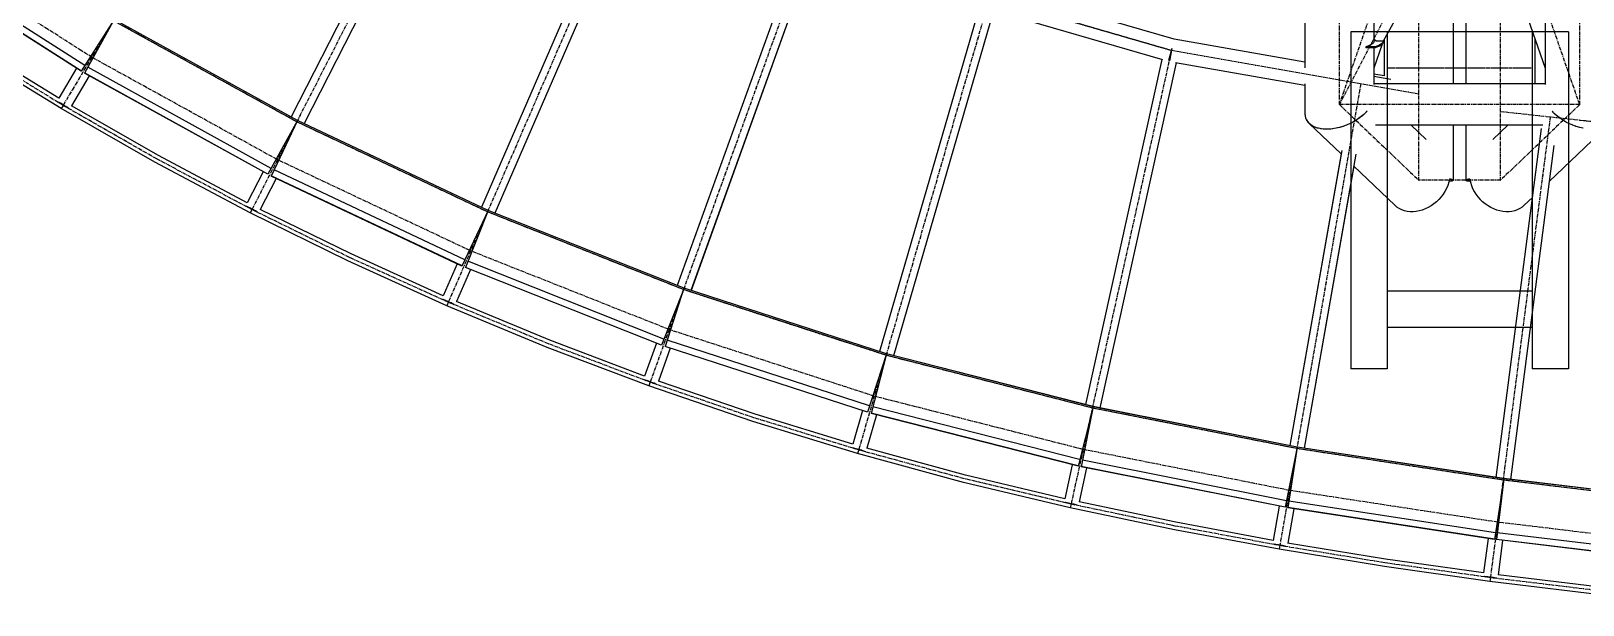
# Model space of a CAD drawing. Header units: millimetres. Extents: x 5143 to 30813, y 232 to 21408.
# Drawn here: x 8954 to 12377, y 506 to 1772 of the extents above; entities that cross this region are included whole.
import ezdxf

# ---------------------------------------------------------------- set-up
doc = ezdxf.new("R2010")
doc.units = ezdxf.units.MM
doc.header["$LTSCALE"] = 0.25
for name, pattern in [('CENTER', [50.8, 31.75, -6.35, 6.35, -6.35]), ('HIDDEN', [9.525, 6.35, -3.175]), ('XKITLINE00', [0])]:
    doc.linetypes.add(name, pattern=pattern)

msp = doc.modelspace()

# ---------------------------------------------------------------- linework, layer by layer
at = {"color": 8, "linetype": 'CENTER'}
for p, q in [((12015, 1442.7), (12015, 3096.7)), ((12195, 1442.7), (12195, 3096.7)), ((11840, 1609.6), (12370, 2620.3)), ((9554.3, 2500.5), (9024.6, 1607.9)), ((9554.3, 2500.5), (9087.7, 1714.1)), ((11840, 1609.6), (11840, 2357.8)), ((12370, 1609.6), (12370, 2357.8)), ((9907.7, 2290.9), (9441.1, 1378.2)), ((9907.7, 2290.9), (9497.3, 1488.2)), ((10287.3, 2126.2), (9874.3, 1173.8)), ((10287.3, 2126.2), (9923.4, 1287.1)), ((11840, 1609.6), (12015, 2114.9)), ((12370, 1609.6), (12195, 2114.9)), ((9087.7, 1714.1), (8693, 1965.4)), ((10666.9, 1961.6), (10319.5, 997.3)), ((10666.9, 1961.6), (10361.4, 1113.5)), ((10666.9, 1961.6), (11469.5, 1729.3)), ((10666.9, 1961.6), (11469.5, 1729.3)), ((11068.2, 1845.4), (10779.5, 848)), ((11068.2, 1845.4), (10813.8, 966.6)), ((11068.2, 1845.4), (11469.5, 1729.3)), ((9540, 1571.6), (9135.5, 1794.7)), ((9024.6, 1607.9), (8822, 1732.5)), ((9497.3, 1488.2), (9087.7, 1714.1)), ((11469.5, 1729.3), (11248, 728.5)), ((11469.5, 1729.3), (11274.7, 849.1)), ((11469.5, 1729.3), (12015, 1633.6)), ((11469.5, 1729.3), (12015, 1633.6)), ((11469.5, 1729.3), (11840, 1664.3)), ((11887.2, 1656), (11708.5, 637.1)), ((11887.2, 1656), (11729.8, 758.8)), ((11840, 1609.6), (12015, 1442.7)), ((12370, 1609.6), (11840, 1609.6)), ((12370, 1609.6), (12195, 1442.7)), ((9231.1, 1489.8), (9024.6, 1607.9)), ((12305, 1582.7), (12173, 566.3)), ((12305, 1582.7), (12188.9, 688.7)), ((12195, 1594.7), (13125, 1493.3)), ((12370, 1575.6), (13125, 1493.3)), ((12370, 1575.6), (12715, 1538)), ((9960.7, 1373.1), (9540, 1571.6)), ((9441.1, 1378.2), (9231.1, 1489.8)), ((9923.4, 1287.1), (9497.3, 1488.2)), ((12195, 1442.7), (12015, 1442.7)), ((9656.1, 1272.6), (9441.1, 1378.2)), ((10393.1, 1201.6), (9960.7, 1373.1)), ((9874.3, 1173.8), (9656.1, 1272.6)), ((10361.4, 1113.5), (9923.4, 1287.1)), ((10839.9, 1056.7), (10393.1, 1201.6)), ((10095.5, 1082), (9874.3, 1173.8)), ((10813.8, 966.6), (10361.4, 1113.5)), ((10319.5, 997.3), (10095.5, 1082)), ((11296, 940.3), (10839.9, 1056.7)), ((10548.3, 919), (10319.5, 997.3)), ((11274.7, 849.1), (10813.8, 966.6)), ((11746, 851), (11296, 940.3)), ((10779.5, 848), (10548.3, 919)), ((11012.8, 784.5), (10779.5, 848)), ((11729.8, 758.8), (11274.7, 849.1)), ((12202.3, 781.4), (11746, 851)), ((11248, 728.5), (11012.8, 784.5)), ((12188.9, 688.7), (11729.8, 758.8)), ((12626.8, 730.4), (12202.3, 781.4)), ((11477.7, 680.3), (11248, 728.5)), ((12616.7, 637.3), (12188.9, 688.7)), ((11708.5, 637.1), (11477.7, 680.3)), ((11940.3, 599.1), (11708.5, 637.1)), ((12173, 566.3), (11940.3, 599.1)), ((12603.3, 514.5), (12173, 566.3))]:
    msp.add_line(p, q, dxfattribs=at)
at = {"color": 8, "linetype": 'XKITLINE00'}
for p, q in [((11763.8, 2357.8), (11763.8, 1690.9)), ((12293.8, 2357.8), (12293.8, 1653.7)), ((9882.2, 2276.4), (9527.4, 1582.4)), ((9882.2, 2276.4), (9527.4, 1582.4)), ((9910.9, 2261.8), (9556.1, 1567.7)), ((9910.9, 2261.8), (9556.1, 1567.7)), ((10262.4, 2109.3), (9947.4, 1383.1)), ((10292, 2096.5), (9977.1, 1370.2)), ((12118.8, 2092.1), (12118.8, 1655.2)), ((12091.2, 2039.4), (12091.2, 1655.2)), ((12193, 1981.1), (12293.8, 1690.1)), ((9064.5, 1683.3), (8674.9, 1931.4)), ((9064.8, 1683.7), (8675.1, 1931.8)), ((9072.5, 1695.8), (8682.8, 1943.9)), ((10643.5, 1944.1), (10379.3, 1210.7)), ((10643.5, 1944.1), (10379.3, 1210.8)), ((10673.8, 1933.2), (10409.6, 1199.8)), ((10673.9, 1933.2), (10409.7, 1199.8)), ((11475.2, 1754.1), (11104.5, 1861.4)), ((11045.7, 1825.5), (10825.5, 1064.9)), ((11076.7, 1816.5), (10856.5, 1055.9)), ((11450.2, 1708.4), (11074.8, 1817.1)), ((11916.2, 1838.5), (11916.2, 1748.8)), ((11916.2, 1838.5), (11916.2, 1754.1)), ((9137.2, 1797.4), (9064.5, 1683.3)), ((9137, 1797.5), (9071.7, 1679)), ((9540, 1571.6), (9135.5, 1794.7)), ((9541.5, 1574.6), (9137.2, 1797.6)), ((9541.3, 1574.5), (9137.2, 1797.4)), ((11967.8, 1806), (11936.2, 1749.4)), ((11763.8, 1703.4), (11475.2, 1754.1)), ((11915.9, 1747.5), (11914.9, 1745.8)), ((11916.3, 1749.1), (11915.9, 1747.5)), ((11916.2, 1754.5), (11916.2, 1754.1)), ((11921.2, 1749.3), (11916.2, 1754.1)), ((11916.2, 1750.2), (11916.3, 1749.1)), ((11936.2, 1749.4), (11921.2, 1749.3)), ((11935.8, 1747.6), (11934.9, 1745.9)), ((11936.3, 1749.2), (11935.8, 1747.6)), ((11936.3, 1746.8), (11935.8, 1745.1)), ((11937.6, 1751.8), (11936.3, 1748.1)), ((11936.3, 1749.4), (11936.3, 1749.2)), ((11936.3, 1749.2), (11936.3, 1746.8)), ((11938.8, 1754), (11938.8, 1672.7)), ((12271.2, 1755.4), (12271.2, 1655.2)), ((9020.4, 1600.7), (8817.5, 1725.4)), ((9015.2, 1623.5), (8826.5, 1739.5)), ((11470.6, 1733.1), (11463, 1706.7)), ((11470.2, 1733.2), (11465.4, 1706.2)), ((11468.7, 1724.7), (11468.2, 1724.8)), ((11468.7, 1724.5), (11468.2, 1724.6)), ((11902.4, 1738.3), (11898.5, 1737)), ((11918.5, 1737.1), (11898.5, 1737)), ((11898.5, 1737), (11898.5, 1734.6)), ((11918.5, 1734.7), (11898.5, 1734.6)), ((11905.9, 1739.7), (11902.4, 1738.3)), ((11908.9, 1741.1), (11905.9, 1739.7)), ((11911.4, 1742.7), (11908.9, 1741.1)), ((11913.4, 1744.2), (11911.4, 1742.7)), ((11914.9, 1745.8), (11913.4, 1744.2)), ((11934.6, 1743.2), (11916.2, 1690.1)), ((11916.2, 1734.6), (11916.2, 1653.7)), ((11922.4, 1738.4), (11918.5, 1737.1)), ((11918.5, 1737.1), (11918.5, 1734.7)), ((11922.4, 1736), (11918.5, 1734.7)), ((11925.9, 1739.8), (11922.4, 1738.4)), ((11922.4, 1738.4), (11922.4, 1736)), ((11925.9, 1737.4), (11922.4, 1736)), ((11928.9, 1741.2), (11925.9, 1739.8)), ((11928.9, 1738.8), (11925.9, 1737.4)), ((11931.4, 1742.8), (11928.9, 1741.2)), ((11931.4, 1740.3), (11928.9, 1738.8)), ((11933.4, 1744.3), (11931.4, 1742.8)), ((11933.4, 1741.9), (11931.4, 1740.3)), ((11934.9, 1745.9), (11933.4, 1744.3)), ((11934.9, 1743.5), (11933.4, 1741.9)), ((11935.8, 1745.1), (11934.9, 1743.5)), ((9054.4, 1689.7), (9015.2, 1623.6)), ((9476.2, 1455.9), (9071.7, 1679)), ((9476.4, 1456.3), (9071.9, 1679.4)), ((9483.3, 1468.9), (9078.9, 1692)), ((11448.5, 1708.9), (11280, 947.9)), ((11448.5, 1708.9), (11280.1, 947.9)), ((11479.9, 1701.7), (11311.5, 940.7)), ((11479.9, 1701.7), (11311.5, 940.7)), ((11763.8, 1651.9), (11478.1, 1702)), ((9082.2, 1673.2), (9043, 1607.1)), ((11763.8, 1655.1), (11763.8, 1589.8)), ((11939, 1672.7), (11916.2, 1676.7)), ((11953.4, 1665), (11916.2, 1671.5)), ((12293.8, 1655.2), (11916.2, 1655.2)), ((9013.4, 1615.2), (9013.1, 1615.4)), ((9015.2, 1614.3), (9013.4, 1615.2)), ((9013.8, 1615), (9013.6, 1615)), ((9015.5, 1614.1), (9013.8, 1615)), ((9017.4, 1613.2), (9015.2, 1614.3)), ((9017.6, 1613), (9015.5, 1614.1)), ((9019.8, 1611.8), (9017.4, 1613.2)), ((9020, 1611.7), (9017.6, 1613)), ((9022.4, 1610.3), (9019.8, 1611.8)), ((9022.5, 1610.3), (9020, 1611.7)), ((9025.2, 1608.8), (9022.4, 1610.3)), ((9025.1, 1608.7), (9022.5, 1610.3)), ((9025.1, 1608.7), (9020.4, 1600.7)), ((9025.1, 1608.7), (9020.4, 1600.7)), ((9227, 1482.4), (9020.4, 1600.7)), ((9027.7, 1607.2), (9025.1, 1608.7)), ((9027.9, 1607.1), (9025.2, 1608.8)), ((9030.2, 1605.6), (9027.7, 1607.2)), ((9030.4, 1605.5), (9027.9, 1607.1)), ((9032.5, 1604.2), (9030.2, 1605.6)), ((9032.8, 1604), (9030.4, 1605.5)), ((9034.5, 1602.9), (9032.5, 1604.2)), ((9034.8, 1602.7), (9032.8, 1604)), ((9036.1, 1601.7), (9034.5, 1602.9)), ((9036.5, 1601.5), (9034.8, 1602.7)), ((9036.2, 1601.6), (9036.1, 1601.7)), ((9036.7, 1601.3), (9036.5, 1601.5)), ((9235.1, 1497.1), (9042.9, 1607.1)), ((11763.8, 1589.8), (11764.2, 1585)), ((11763.8, 1589.6), (11763.8, 1589.4)), ((11763.8, 1589.4), (11764, 1587.4)), ((11764.2, 1585), (11765.3, 1580.3)), ((11764.2, 1584.7), (11764.2, 1584.5)), ((11764.2, 1584.5), (11764.7, 1582.7)), ((11765.3, 1580.3), (11767.1, 1576)), ((11765.4, 1580.1), (11765.4, 1579.9)), ((11765.4, 1579.9), (11766.1, 1578.3)), ((11767.1, 1576), (11769.6, 1572)), ((11767.2, 1575.8), (11767.3, 1575.6)), ((11767.3, 1575.6), (11768.2, 1574.2)), ((11882.3, 1578.6), (11875.9, 1574.4)), ((11879.2, 1576.6), (11876.5, 1574.8)), ((11888.3, 1583.1), (11882.3, 1578.6)), ((11882.9, 1579), (11882.6, 1578.8)), ((11885.5, 1581), (11882.9, 1579)), ((11893.9, 1587.9), (11888.3, 1583.1)), ((11888.9, 1583.5), (11888.6, 1583.3)), ((11891.3, 1585.7), (11888.9, 1583.5)), ((11898.9, 1592.8), (11893.9, 1587.9)), ((11894.4, 1588.3), (11894.1, 1588.1)), ((11896.6, 1590.6), (11894.4, 1588.3)), ((11900.9, 1595.2), (11898.9, 1592.8)), ((11899.3, 1593.3), (11899.1, 1593.1)), ((11900.9, 1595.2), (11899.3, 1593.3)), ((12309, 1595.2), (12310.7, 1593.3)), ((12309.1, 1595.2), (12311.1, 1592.8)), ((12310.7, 1593.3), (12310.9, 1593.1)), ((12316.1, 1587.9), (12311.1, 1592.8)), ((12313.4, 1590.6), (12315.6, 1588.3)), ((12315.9, 1588.1), (12315.6, 1588.3)), ((12321.7, 1583.1), (12316.1, 1587.9)), ((12321.1, 1583.5), (12318.7, 1585.7)), ((12321.4, 1583.3), (12321.1, 1583.5)), ((12327.7, 1578.6), (12321.7, 1583.1)), ((12327.1, 1579), (12324.5, 1581)), ((12327.4, 1578.8), (12327.1, 1579)), ((12334.1, 1574.4), (12327.7, 1578.6)), ((12333.5, 1574.8), (12330.8, 1576.6)), ((9541.5, 1574.4), (9476.2, 1455.9)), ((9541.3, 1574.5), (9483.6, 1452.1)), ((9960.7, 1373.1), (9540, 1571.6)), ((9962.1, 1376.2), (9541.5, 1574.6)), ((9961.9, 1376.1), (9541.5, 1574.4)), ((11769.6, 1572), (11772.8, 1568.4)), ((11769.8, 1571.8), (11769.9, 1571.7)), ((11769.9, 1571.7), (11771, 1570.4)), ((11776.6, 1565.1), (11772.8, 1568.4)), ((11773, 1568.2), (11773.1, 1568.1)), ((11843.7, 1500.8), (11773.1, 1568.1)), ((11774.4, 1567), (11773.1, 1568.1)), ((11776.9, 1564.9), (11776.6, 1565.1)), ((11781.1, 1562.3), (11776.9, 1564.9)), ((11777, 1564.8), (11776.9, 1564.9)), ((11778.5, 1563.9), (11777, 1564.8)), ((11786.1, 1559.9), (11781.1, 1562.3)), ((11781.5, 1562.1), (11781.4, 1562.1)), ((11783.1, 1561.3), (11781.5, 1562.1)), ((11791.7, 1558), (11786.1, 1559.9)), ((11786.6, 1559.7), (11786.4, 1559.8)), ((11788.3, 1559.2), (11786.6, 1559.7)), ((11797.7, 1556.6), (11791.7, 1558)), ((11792.2, 1557.9), (11792, 1557.9)), ((11794, 1557.5), (11792.2, 1557.9)), ((11804.1, 1555.8), (11797.7, 1556.6)), ((11798.2, 1556.5), (11798, 1556.6)), ((11800.2, 1556.3), (11798.2, 1556.5)), ((11810.8, 1555.4), (11804.1, 1555.8)), ((11804.7, 1555.7), (11804.5, 1555.7)), ((11806.8, 1555.6), (11804.7, 1555.7)), ((11817.9, 1555.5), (11810.8, 1555.4)), ((11811.5, 1555.4), (11811.3, 1555.4)), ((11813.7, 1555.5), (11811.5, 1555.4)), ((11825.1, 1556.2), (11817.9, 1555.5)), ((11818.5, 1555.6), (11818.3, 1555.6)), ((11820.9, 1555.8), (11818.5, 1555.6)), ((11832.5, 1557.4), (11825.1, 1556.2)), ((11825.8, 1556.3), (11825.6, 1556.3)), ((11828.3, 1556.7), (11825.8, 1556.3)), ((11840, 1559.1), (11832.5, 1557.4)), ((11833.2, 1557.6), (11833, 1557.5)), ((11835.8, 1558.2), (11833.2, 1557.6)), ((11847.5, 1561.3), (11840, 1559.1)), ((11840.7, 1559.3), (11840.4, 1559.2)), ((11843.3, 1560.1), (11840.7, 1559.3)), ((11854.9, 1563.9), (11847.5, 1561.3)), ((11848.1, 1561.5), (11847.9, 1561.4)), ((11850.9, 1562.5), (11848.1, 1561.5)), ((11862.1, 1567), (11854.9, 1563.9)), ((11855.5, 1564.2), (11855.2, 1564.1)), ((11858.3, 1565.4), (11855.5, 1564.2)), ((11869.2, 1570.5), (11862.1, 1567)), ((11862.8, 1567.3), (11862.5, 1567.2)), ((11865.6, 1568.7), (11862.8, 1567.3)), ((11875.9, 1574.4), (11869.2, 1570.5)), ((11869.8, 1570.9), (11869.5, 1570.7)), ((11872.6, 1572.5), (11869.8, 1570.9)), ((11876.5, 1574.8), (11876.2, 1574.6)), ((12288.7, 1563.9), (11919.5, 1563.9)), ((12031.4, 1532.4), (11998.3, 1563.9)), ((12091.2, 1563.9), (12091.2, 1442.7)), ((12118.8, 1563.9), (12118.8, 1442.7)), ((12211.7, 1563.9), (12178.6, 1532.4)), ((12285.3, 1556.7), (12185.4, 787.4)), ((12413.1, 1545.4), (12302.8, 1440.2)), ((12333.8, 1574.6), (12333.5, 1574.8)), ((12340.8, 1570.5), (12334.1, 1574.4)), ((12340.2, 1570.9), (12337.4, 1572.5)), ((12340.5, 1570.7), (12340.2, 1570.9)), ((12347.9, 1567), (12340.8, 1570.5)), ((12347.2, 1567.3), (12344.4, 1568.7)), ((12347.5, 1567.2), (12347.2, 1567.3)), ((12355.1, 1563.9), (12347.9, 1567)), ((12354.5, 1564.2), (12351.7, 1565.4)), ((12354.7, 1564.1), (12354.5, 1564.2)), ((12362.5, 1561.3), (12355.1, 1563.9)), ((12361.8, 1561.5), (12359.1, 1562.5)), ((12362.1, 1561.4), (12361.8, 1561.5)), ((12370, 1559.1), (12362.5, 1561.3)), ((12369.3, 1559.3), (12366.6, 1560.1)), ((12369.6, 1559.2), (12369.3, 1559.3)), ((12377.5, 1557.4), (12370, 1559.1)), ((12376.8, 1557.6), (12374.2, 1558.2)), ((12377, 1557.5), (12376.8, 1557.6)), ((11845, 1508.3), (11730.8, 857.5)), ((12313.1, 1519.4), (12217.4, 783)), ((9437.3, 1370.7), (9227, 1482.4)), ((9430.7, 1393.2), (9235.1, 1497.1)), ((11843.6, 1500.8), (11730.7, 857.5)), ((11876.3, 1500.3), (11762.5, 851.9)), ((11871.7, 1474.1), (11762.6, 851.9)), ((11962.4, 1387.6), (11871.7, 1474.1)), ((9465.7, 1461.7), (9430.7, 1393.2)), ((9494.4, 1447), (9459.4, 1378.5)), ((9904.3, 1253.6), (9483.6, 1452.1)), ((9904.5, 1254), (9483.8, 1452.6)), ((9910.7, 1267), (9489.9, 1465.6)), ((12081.1, 1438.2), (12078.9, 1431.5)), ((12082.6, 1445), (12081.1, 1438.2)), ((12082.2, 1439.9), (12081.4, 1439.8)), ((12083.1, 1440.5), (12081.5, 1440.3)), ((12085.4, 1440.5), (12082.2, 1439.9)), ((12082.8, 1446.2), (12082.6, 1445)), ((12083.1, 1444.9), (12082.6, 1445)), ((12085.4, 1445), (12082.7, 1445.5)), ((12085.5, 1444.4), (12083.1, 1444.9)), ((12085.5, 1441.1), (12083.1, 1440.5)), ((12087.9, 1444.5), (12085.4, 1445)), ((12087.9, 1441), (12085.4, 1440.5)), ((12087.3, 1443.9), (12085.5, 1444.4)), ((12087.3, 1441.6), (12085.5, 1441.1)), ((12088.3, 1443.3), (12087.3, 1443.9)), ((12088.3, 1442.2), (12087.3, 1441.6)), ((12089.7, 1443.9), (12087.9, 1444.5)), ((12089.7, 1441.6), (12087.9, 1441)), ((12088.3, 1443.3), (12088.7, 1442.7)), ((12088.7, 1442.7), (12088.3, 1442.2)), ((12090.8, 1443.3), (12089.7, 1443.9)), ((12090.8, 1442.2), (12089.7, 1441.6)), ((12090.8, 1443.3), (12091.2, 1442.7)), ((12091.2, 1442.7), (12090.8, 1442.2)), ((12119.2, 1443.3), (12118.8, 1442.7)), ((12118.8, 1442.7), (12119.2, 1442.2)), ((12120.3, 1443.9), (12119.2, 1443.3)), ((12120.3, 1441.6), (12119.2, 1442.2)), ((12122.1, 1444.5), (12120.3, 1443.9)), ((12122.1, 1441), (12120.3, 1441.6)), ((12121.7, 1443.3), (12121.3, 1442.7)), ((12121.3, 1442.7), (12121.7, 1442.2)), ((12122.7, 1443.9), (12121.7, 1443.3)), ((12122.7, 1441.6), (12121.7, 1442.2)), ((12124.6, 1445), (12122.1, 1444.5)), ((12124.6, 1440.5), (12122.1, 1441)), ((12124.5, 1444.4), (12122.7, 1443.9)), ((12124.5, 1441.1), (12122.7, 1441.6)), ((12126.9, 1444.9), (12124.5, 1444.4)), ((12126.9, 1440.5), (12124.5, 1441.1)), ((12127.3, 1445.5), (12124.6, 1445)), ((12127.8, 1439.9), (12124.6, 1440.5)), ((12127.4, 1445), (12126.9, 1444.9)), ((12128.4, 1440.3), (12126.9, 1440.5)), ((12127.2, 1446.2), (12127.4, 1445)), ((12127.4, 1445), (12128.9, 1438.2)), ((12128.5, 1439.8), (12127.8, 1439.9)), ((12128.9, 1438.2), (12131.1, 1431.5)), ((12064.3, 1406.1), (12059.3, 1400.5)), ((12068.7, 1412), (12064.3, 1406.1)), ((12072.7, 1418.3), (12068.7, 1412)), ((12076.1, 1424.8), (12072.7, 1418.3)), ((12078.9, 1431.5), (12076.1, 1424.8)), ((12131.1, 1431.5), (12133.9, 1424.8)), ((12133.9, 1424.8), (12137.3, 1418.3)), ((12137.3, 1418.3), (12141.2, 1412)), ((12141.2, 1412), (12145.7, 1406.1)), ((12145.7, 1406.1), (12150.6, 1400.5)), ((12265.6, 1404.8), (12247.6, 1387.6)), ((9429.4, 1384.8), (9429.1, 1384.9)), ((9431.3, 1384), (9429.4, 1384.8)), ((9429.8, 1384.6), (9429.7, 1384.6)), ((9431.6, 1383.8), (9429.8, 1384.6)), ((9433.5, 1383), (9431.3, 1384)), ((9433.8, 1382.9), (9431.6, 1383.8)), ((9436, 1381.8), (9433.5, 1383)), ((9436.2, 1381.7), (9433.8, 1382.9)), ((9438.8, 1380.5), (9436, 1381.8)), ((9438.8, 1380.4), (9436.2, 1381.7)), ((9441.6, 1379.1), (9437.3, 1370.7)), ((9441.6, 1379.1), (9437.3, 1370.7)), ((9652.5, 1265), (9437.3, 1370.7)), ((9441.6, 1379.1), (9438.8, 1380.5)), ((9441.6, 1379.1), (9438.8, 1380.4)), ((9444.4, 1377.6), (9441.6, 1379.1)), ((9444.3, 1377.7), (9441.6, 1379.1)), ((9446.8, 1376.3), (9444.3, 1377.7)), ((9447, 1376.2), (9444.4, 1377.6)), ((9449.2, 1375), (9446.8, 1376.3)), ((9449.5, 1374.9), (9447, 1376.2)), ((9451.3, 1373.8), (9449.2, 1375)), ((9451.6, 1373.6), (9449.5, 1374.9)), ((9452.9, 1372.8), (9451.3, 1373.8)), ((9453.3, 1372.6), (9451.6, 1373.6)), ((9453, 1372.7), (9452.9, 1372.8)), ((9453.6, 1372.4), (9453.3, 1372.6)), ((9659.7, 1280.2), (9459.4, 1378.6)), ((9962.1, 1376), (9904.3, 1253.6)), ((9961.9, 1376.1), (9912, 1250.3)), ((10393.1, 1201.6), (9960.7, 1373.1)), ((10394.3, 1204.8), (9962.1, 1376.2)), ((10394.3, 1204.6), (9962.1, 1376)), ((11967, 1383.7), (11962.4, 1387.6)), ((11972.1, 1380.4), (11967, 1383.7)), ((11977.6, 1377.7), (11972.1, 1380.4)), ((11983.4, 1375.6), (11977.6, 1377.7)), ((11989.5, 1374.2), (11983.4, 1375.6)), ((11995.9, 1373.4), (11989.5, 1374.2)), ((12002.5, 1373.3), (11995.9, 1373.4)), ((12009.2, 1373.8), (12002.5, 1373.3)), ((12015.9, 1375.1), (12009.2, 1373.8)), ((12022.7, 1376.9), (12015.9, 1375.1)), ((12029.3, 1379.5), (12022.7, 1376.9)), ((12035.8, 1382.6), (12029.3, 1379.5)), ((12042.2, 1386.3), (12035.8, 1382.6)), ((12048.2, 1390.5), (12042.2, 1386.3)), ((12054, 1395.3), (12048.2, 1390.5)), ((12059.3, 1400.5), (12054, 1395.3)), ((12156, 1395.3), (12150.6, 1400.5)), ((12161.8, 1390.5), (12156, 1395.3)), ((12167.8, 1386.3), (12161.8, 1390.5)), ((12174.1, 1382.6), (12167.8, 1386.3)), ((12180.7, 1379.5), (12174.1, 1382.6)), ((12187.3, 1376.9), (12180.7, 1379.5)), ((12194.1, 1375.1), (12187.3, 1376.9)), ((12200.8, 1373.8), (12194.1, 1375.1)), ((12207.5, 1373.3), (12200.8, 1373.8)), ((12214.1, 1373.4), (12207.5, 1373.3)), ((12220.5, 1374.2), (12214.1, 1373.4)), ((12226.6, 1375.6), (12220.5, 1374.2)), ((12232.4, 1377.7), (12226.6, 1375.6)), ((12237.9, 1380.4), (12232.4, 1377.7)), ((12243, 1383.7), (12237.9, 1380.4)), ((12247.6, 1387.6), (12243, 1383.7)), ((9863, 1188.1), (9659.7, 1280.2)), ((9871, 1166.1), (9652.5, 1265)), ((9893.5, 1258.7), (9862.9, 1188.2)), ((9923.1, 1245.9), (9892.6, 1175.3)), ((10344.4, 1078.8), (9912, 1250.3)), ((10344.6, 1079.3), (9912.2, 1250.7)), ((10349.9, 1092.6), (9917.5, 1264.1)), ((10394.3, 1204.6), (10344.4, 1078.8)), ((10394.1, 1204.7), (10352.4, 1076)), ((10839.9, 1056.7), (10393.1, 1201.6)), ((10840.8, 1059.9), (10394.3, 1204.8)), ((10840.9, 1059.7), (10394.3, 1204.6)), ((9862.2, 1179.7), (9861.9, 1179.7)), ((9864.1, 1179), (9862.2, 1179.7)), ((9862.6, 1179.5), (9862.5, 1179.5)), ((9864.4, 1178.8), (9862.6, 1179.5)), ((9866.4, 1178.1), (9864.1, 1179)), ((9866.7, 1178), (9864.4, 1178.8)), ((9869, 1177.1), (9866.4, 1178.1)), ((9869.2, 1177), (9866.7, 1178)), ((9871.8, 1176), (9869, 1177.1)), ((9871.9, 1175.9), (9869.2, 1177)), ((9874.7, 1174.7), (9871, 1166.1)), ((9874.7, 1174.7), (9871, 1166.1)), ((10092.4, 1074.2), (9871, 1166.1)), ((9874.7, 1174.7), (9871.8, 1176)), ((9874.7, 1174.7), (9871.9, 1175.9)), ((9877.6, 1173.4), (9874.7, 1174.7)), ((9877.5, 1173.5), (9874.7, 1174.7)), ((9880.1, 1172.2), (9877.5, 1173.5)), ((9880.3, 1172.2), (9877.6, 1173.4)), ((9882.6, 1171.1), (9880.1, 1172.2)), ((9882.9, 1171), (9880.3, 1172.2)), ((9884.7, 1170), (9882.6, 1171.1)), ((9885.1, 1169.9), (9882.9, 1171)), ((9886.4, 1169.1), (9884.7, 1170)), ((9886.8, 1169), (9885.1, 1169.9)), ((9886.5, 1169.1), (9886.4, 1169.1)), ((9887.1, 1168.8), (9886.8, 1169)), ((10098.6, 1089.8), (9892.5, 1175.3)), ((10316.7, 989.4), (10092.4, 1074.2)), ((10307.3, 1010.9), (10098.6, 1089.8)), ((10333.4, 1083.2), (10307.3, 1010.9)), ((10363.7, 1072.3), (10337.7, 999.9)), ((10799.1, 931), (10352.4, 1076)), ((10799.3, 931.5), (10352.5, 1076.4)), ((10803.7, 945.1), (10356.9, 1090.1)), ((10840.9, 1059.7), (10799.1, 931)), ((10840.7, 1059.8), (10807.2, 928.7)), ((11296, 940.3), (10839.9, 1056.7)), ((11296.8, 943.4), (10840.7, 1059.8)), ((11296.9, 943.6), (10840.8, 1059.9)), ((10307.1, 1002.3), (10306.8, 1002.4)), ((10309, 1001.8), (10307.1, 1002.3)), ((10307.5, 1002.2), (10307.4, 1002.2)), ((10309.4, 1001.7), (10307.5, 1002.2)), ((10311.4, 1001.1), (10309, 1001.8)), ((10311.7, 1001), (10309.4, 1001.7)), ((10314.1, 1000.2), (10311.4, 1001.1)), ((10314.2, 1000.1), (10311.7, 1001)), ((10316.9, 999.3), (10314.1, 1000.2)), ((10317, 999.2), (10314.2, 1000.1)), ((10319.9, 998.2), (10316.7, 989.4)), ((10319.9, 998.2), (10316.7, 989.4)), ((10319.9, 998.2), (10316.9, 999.3)), ((10319.9, 998.2), (10317, 999.2)), ((10322.9, 997.1), (10319.9, 998.2)), ((10322.7, 997.1), (10319.9, 998.2)), ((10325.5, 996.1), (10322.7, 997.1)), ((10325.7, 996.1), (10322.9, 997.1)), ((10328, 995.1), (10325.5, 996.1)), ((10328.3, 995), (10325.7, 996.1)), ((10330.2, 994.2), (10328, 995.1)), ((10330.5, 994.1), (10328.3, 995)), ((10331.9, 993.4), (10330.2, 994.2)), ((10332.4, 993.2), (10330.5, 994.1)), ((10332.1, 993.3), (10331.9, 993.4)), ((10332.7, 993.1), (10332.4, 993.2)), ((10550.9, 926.9), (10337.6, 1000)), ((10545.7, 911), (10316.7, 989.4)), ((10766.4, 860.8), (10550.9, 926.9)), ((10787.8, 934.7), (10766.4, 860.8)), ((10818.8, 925.7), (10797.4, 851.8)), ((11263.4, 812.3), (10807.2, 928.7)), ((11263.5, 812.8), (10807.4, 929.1)), ((11267, 826.7), (10810.9, 943)), ((11296.8, 943.4), (11263.4, 812.3)), ((11296.7, 943.5), (11270.3, 810.7)), ((11746, 851), (11296, 940.3)), ((11296.7, 943.6), (11296.7, 943.5)), ((11746.6, 854.4), (11296.7, 943.6)), ((11296.7, 943.5), (11296.7, 943.5)), ((11296.9, 943.6), (11296.8, 943.4)), ((11746.6, 854.2), (11296.8, 943.4)), ((10777.2, 839.9), (10545.7, 911)), ((10766.7, 852.3), (10766.4, 852.3)), ((10768.7, 851.9), (10766.7, 852.3)), ((10767.2, 852.1), (10767, 852.2)), ((10769.1, 851.7), (10767.2, 852.1)), ((10771.1, 851.3), (10768.7, 851.9)), ((10771.4, 851.2), (10769.1, 851.7)), ((10773.8, 850.6), (10771.1, 851.3)), ((10774, 850.5), (10771.4, 851.2)), ((10776.7, 849.8), (10773.8, 850.6)), ((10776.8, 849.8), (10774, 850.5)), ((10779.8, 849), (10776.7, 849.8)), ((10779.8, 848.9), (10776.8, 849.8)), ((10779.8, 848.9), (10777.2, 839.9)), ((10779.8, 848.9), (10777.2, 839.9)), ((11010.7, 776.4), (10777.2, 839.9)), ((10782.8, 848.1), (10779.8, 849)), ((10782.7, 848.1), (10779.8, 848.9)), ((10785.5, 847.2), (10782.7, 848.1)), ((10785.7, 847.2), (10782.8, 848.1)), ((10788, 846.4), (10785.5, 847.2)), ((10788.3, 846.3), (10785.7, 847.2)), ((10790.3, 845.6), (10788, 846.4)), ((10790.7, 845.5), (10788.3, 846.3)), ((10792.1, 844.9), (10790.3, 845.6)), ((10792.5, 844.8), (10790.7, 845.5)), ((10792.2, 844.9), (10792.1, 844.9)), ((10792.8, 844.7), (10792.5, 844.8)), ((11014.9, 792.6), (10797.4, 851.9)), ((11723.2, 736), (11273.2, 825.3)), ((11746.6, 854.2), (11720.3, 721.5)), ((11746.5, 854.2), (11726.1, 720.4)), ((12202.3, 781.4), (11746, 851)), ((11746.5, 854.4), (11746.5, 854.2)), ((12202.8, 784.7), (11746.5, 854.4)), ((11746.6, 854.2), (11746.5, 854.2)), ((11746.6, 854.4), (11746.6, 854.2)), ((12202.8, 784.6), (11746.6, 854.2)), ((11234.2, 740.4), (11014.9, 792.6)), ((11250.8, 815.5), (11234.1, 740.4)), ((11282.3, 808.4), (11265.7, 733.4)), ((11720.3, 721.5), (11270.3, 810.7)), ((11720.4, 721.9), (11270.4, 811.2)), ((11246.2, 720.3), (11010.7, 776.4)), ((12202.8, 784.6), (12182.4, 650.8)), ((12202.7, 784.6), (12186.5, 650.2)), ((12626.8, 730.4), (12202.3, 781.4)), ((12202.7, 784.8), (12202.7, 784.6)), ((12627.2, 733.7), (12202.7, 784.8)), ((12202.7, 784.6), (12202.7, 784.6)), ((12202.8, 784.7), (12202.8, 784.6)), ((12627.2, 733.6), (12202.8, 784.6)), ((11235, 731.9), (11234.7, 732)), ((11237, 731.7), (11235, 731.9)), ((11235.5, 731.8), (11235.3, 731.8)), ((11237.4, 731.5), (11235.5, 731.8)), ((11239.5, 731.2), (11237, 731.7)), ((11239.8, 731.2), (11237.4, 731.5)), ((11242.2, 730.7), (11239.5, 731.2)), ((11242.4, 730.7), (11239.8, 731.2)), ((11245.2, 730.1), (11242.2, 730.7)), ((11245.3, 730.1), (11242.4, 730.7)), ((11248.3, 729.5), (11245.2, 730.1)), ((11248.2, 729.4), (11245.3, 730.1)), ((11248.2, 729.4), (11246.2, 720.3)), ((11248.2, 729.4), (11246.2, 720.3)), ((11476.1, 672), (11246.2, 720.3)), ((11251.2, 728.8), (11248.2, 729.4)), ((11251.3, 728.8), (11248.3, 729.5)), ((11254.1, 728.1), (11251.2, 728.8)), ((11254.3, 728.1), (11251.3, 728.8)), ((11256.7, 727.4), (11254.1, 728.1)), ((11257, 727.4), (11254.3, 728.1)), ((11259, 726.8), (11256.7, 727.4)), ((11259.3, 726.7), (11257, 727.4)), ((11260.8, 726.2), (11259, 726.8)), ((11261.3, 726.1), (11259.3, 726.7)), ((11261, 726.2), (11260.8, 726.2)), ((11261.6, 726), (11261.3, 726.1)), ((11479.4, 688.5), (11265.6, 733.4)), ((11707.3, 724), (11694.1, 648.4)), ((12182.5, 651.3), (11726.1, 720.9)), ((12182.4, 650.8), (11726.1, 720.4)), ((12184.6, 665.5), (11728.3, 735.1)), ((11694.1, 648.4), (11479.4, 688.5)), ((11739.1, 718.4), (11725.9, 642.8)), ((11707, 628.9), (11476.1, 672)), ((12168, 653), (12158.1, 576.9)), ((12611.1, 599.7), (12186.6, 650.7)), ((12612.8, 614), (12188.3, 665)), ((11695.3, 640), (11695, 640)), ((11697.4, 639.8), (11695.3, 640)), ((11695.8, 639.9), (11695.6, 639.9)), ((11697.7, 639.7), (11695.8, 639.9)), ((11699.8, 639.5), (11697.4, 639.8)), ((11700.1, 639.4), (11697.7, 639.7)), ((11702.6, 639.1), (11699.8, 639.5)), ((11702.8, 639.1), (11700.1, 639.4)), ((11705.5, 638.7), (11702.6, 639.1)), ((11705.6, 638.6), (11702.8, 639.1)), ((11708.7, 638.1), (11705.5, 638.7)), ((11708.6, 638.1), (11705.6, 638.6)), ((11708.6, 638.1), (11707, 628.9)), ((11708.6, 638.1), (11707, 628.9)), ((11939.1, 590.8), (11707, 628.9)), ((11711.6, 637.6), (11708.6, 638.1)), ((11711.8, 637.6), (11708.7, 638.1)), ((11714.5, 637), (11711.6, 637.6)), ((11714.7, 637), (11711.8, 637.6)), ((11717.2, 636.4), (11714.5, 637)), ((11717.5, 636.4), (11714.7, 637)), ((11719.5, 635.9), (11717.2, 636.4)), ((11719.8, 635.9), (11717.5, 636.4)), ((11721.3, 635.4), (11719.5, 635.9)), ((11721.8, 635.4), (11719.8, 635.9)), ((11721.5, 635.4), (11721.3, 635.4)), ((11722.1, 635.3), (11721.8, 635.4)), ((11941.6, 607.4), (11725.8, 642.8)), ((12611.1, 599.2), (12186.5, 650.2)), ((12200, 648.6), (12190.1, 572.7)), ((12171.9, 557.9), (11939.1, 590.8)), ((12158.1, 576.8), (11941.6, 607.4)), ((12159.7, 568.6), (12159.4, 568.6)), ((12161.7, 568.4), (12159.7, 568.6)), ((12160.2, 568.5), (12160, 568.5)), ((12162.1, 568.4), (12160.2, 568.5)), ((12164.2, 568.3), (12161.7, 568.4)), ((12164.5, 568.2), (12162.1, 568.4)), ((12167, 568), (12164.2, 568.3)), ((12167.2, 567.9), (12164.5, 568.2)), ((12170, 567.7), (12167, 568)), ((12170.1, 567.6), (12167.2, 567.9)), ((12173.1, 567.3), (12170, 567.7)), ((12173.1, 567.2), (12170.1, 567.6)), ((12173, 566.3), (12171.9, 557.9)), ((12173, 566.3), (12172, 557.9)), ((12602.3, 506.2), (12172, 557.9)), ((12173.1, 567.2), (12173, 566.3)), ((12173.1, 567.2), (12173, 566.3)), ((12176.2, 566.8), (12173.1, 567.3)), ((12176.1, 566.8), (12173.1, 567.2)), ((12179, 566.4), (12176.1, 566.8)), ((12179.2, 566.4), (12176.2, 566.8)), ((12181.7, 566), (12179, 566.4)), ((12182, 565.9), (12179.2, 566.4)), ((12184, 565.5), (12181.7, 566)), ((12184.4, 565.5), (12182, 565.9)), ((12185.9, 565.1), (12184, 565.5)), ((12186.4, 565.1), (12184.4, 565.5)), ((12186.1, 565.1), (12185.9, 565.1)), ((12186.7, 565), (12186.4, 565.1)), ((12588.2, 524.8), (12190, 572.7))]:
    msp.add_line(p, q, dxfattribs=at)
at = {"color": 4, "linetype": 'XKITLINE00'}
for p, q in [((11945, 1770.3), (11865, 1770.3)), ((11865, 1770.3), (11865, 1435.7)), ((11945, 1770.3), (11945, 1404.2)), ((12091.2, 1770.3), (11945, 1770.3)), ((11945, 1770.3), (11945, 1690.3)), ((12265, 1770.3), (12091.2, 1770.3)), ((12345, 1770.3), (12265, 1770.3)), ((12265, 1770.3), (12265, 1404.2)), ((12265, 1770.3), (12265, 1690.3)), ((12345, 1770.3), (12345, 1480.5)), ((12118.8, 1690.3), (12091.2, 1690.3)), ((12118.8, 1690.3), (12091.2, 1690.3)), ((12265, 1690.3), (12265, 1198.2)), ((12345, 1480.5), (12345, 1026.9)), ((11865, 1435.7), (11865, 1026.9)), ((11945, 1404.2), (11945, 1026.9)), ((11945, 1404.2), (11945, 1198.2)), ((12265, 1400.2), (12265, 1149.4)), ((11945, 1219.5), (11945, 1198.2)), ((11945, 1198.2), (11945, 1118.2)), ((12265, 1198.2), (11945, 1198.2)), ((12238.8, 1198.2), (11945, 1198.2)), ((12238.8, 1198.2), (11945, 1198.2)), ((12265, 1198.2), (12238.8, 1198.2)), ((12265, 1198.2), (12238.8, 1198.2)), ((12265, 1219.5), (12265, 1198.2)), ((12265, 1198.2), (12265, 1149.4)), ((12265, 1149.4), (12265, 1026.9)), ((12265, 1149.4), (12265, 1118.2)), ((11945, 1118.2), (11945, 1118.2)), ((12265, 1118.2), (11945, 1118.2)), ((12228.4, 1118.2), (11945, 1118.2)), ((12260.9, 1118.2), (12228.4, 1118.2)), ((12265, 1118.2), (12260.9, 1118.2)), ((11945, 1026.9), (11865, 1026.9)), ((12345, 1026.9), (12265, 1026.9))]:
    msp.add_line(p, q, dxfattribs=at)
at = {"color": 4, "linetype": 'HIDDEN'}
for p, q in [((12091.2, 1690.3), (11945, 1690.3)), ((12265, 1690.3), (11945, 1690.3)), ((11945, 1690.3), (11945, 1404.2)), ((12265, 1690.3), (12118.8, 1690.3)), ((12265, 1690.3), (12118.8, 1690.3)), ((12265, 1690.3), (12265, 1404.2))]:
    msp.add_line(p, q, dxfattribs=at)
at = {"color": 241, "linetype": 'XKITLINE00'}
msp.add_line((12265, 1404.2), (12265, 1400.2), dxfattribs=at)
msp.add_line((12265, 1404.2), (12265, 1400.2), dxfattribs=at)
at = {"color": 241, "linetype": 'HIDDEN'}
msp.add_line((12265, 1198.2), (12265, 1198.2), dxfattribs=at)
at = {"color": 8, "linetype": 'XKITLINE00'}
for centre in [(9087.7, 1714.1), (9087.7, 1714.1), (9087.7, 1714.1), (11469.5, 1729.3), (11469.5, 1729.3), (11469.5, 1729.3), (11469.5, 1729.3), (11469.5, 1729.3), (11469.5, 1729.3), (11469.5, 1729.3), (11469.5, 1729.3), (11469.5, 1729.3), (11469.5, 1729.3), (11840, 1664.3), (11887.2, 1656), (11887.2, 1656), (11840, 1609.6), (11840, 1609.6), (11840, 1609.6), (11840, 1609.6), (11840, 1609.6), (12015, 1633.6), (12015, 1633.6), (12370, 1609.6), (12370, 1609.6), (12370, 1609.6), (12370, 1609.6), (9024.6, 1607.9), (9024.6, 1607.9), (9024.6, 1607.9), (12195, 1594.7), (12305, 1582.7), (12305, 1582.7), (12370, 1575.6), (12370, 1575.6), (9540, 1571.6), (9540, 1571.6), (9231.1, 1489.8), (9231.1, 1489.8), (9497.3, 1488.2), (9497.3, 1488.2), (9497.3, 1488.2), (12015, 1442.7), (12015, 1442.7), (12195, 1442.7), (12195, 1442.7), (9441.1, 1378.2), (9441.1, 1378.2), (9441.1, 1378.2), (9960.7, 1373.1), (9960.7, 1373.1), (9656.1, 1272.6), (9656.1, 1272.6), (9923.4, 1287.1), (9923.4, 1287.1), (9923.4, 1287.1), (10393.1, 1201.6), (10393.1, 1201.6), (9874.3, 1173.8), (9874.3, 1173.8), (9874.3, 1173.8), (10361.4, 1113.5), (10361.4, 1113.5), (10361.4, 1113.5), (10095.5, 1082), (10095.5, 1082), (10839.9, 1056.7), (10839.9, 1056.7), (10319.5, 997.3), (10319.5, 997.3), (10319.5, 997.3), (10813.8, 966.6), (10813.8, 966.6), (10813.8, 966.6), (11296, 940.3), (11296, 940.3), (10548.3, 919), (10548.3, 919), (10779.5, 848), (10779.5, 848), (10779.5, 848), (11274.7, 849.1), (11274.7, 849.1), (11274.7, 849.1), (11746, 851), (11746, 851), (11012.8, 784.5), (11012.8, 784.5), (11729.8, 758.8), (11729.8, 758.8), (11729.8, 758.8), (12202.3, 781.4), (12202.3, 781.4), (11248, 728.5), (11248, 728.5), (11248, 728.5), (12188.9, 688.7), (12188.9, 688.7), (12188.9, 688.7), (11477.7, 680.3), (11477.7, 680.3), (11708.5, 637.1), (11708.5, 637.1), (11708.5, 637.1), (11940.3, 599.1), (11940.3, 599.1), (12173, 566.3), (12173, 566.3), (12173, 566.3)]:
    msp.add_circle(centre, 0.05, dxfattribs=at)

doc.saveas('drawing.dxf')
